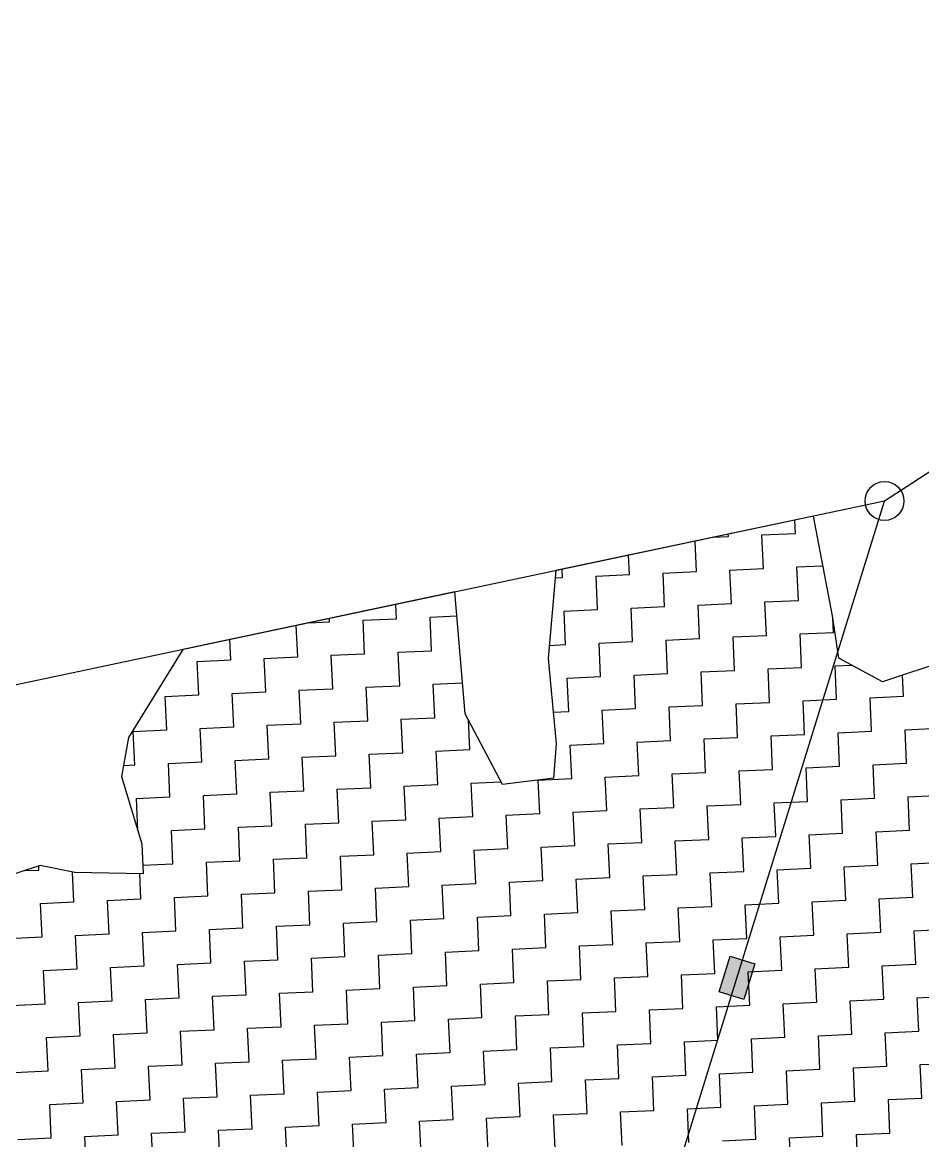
# Model space of a CAD drawing. Header units: metres. Extents: x 280741 to 282709, y 2085398 to 2088597.
# Drawn here: x 282112.8 to 282281.5, y 2086994.7 to 2087204.3 of the extents above; entities that cross this region are included whole.
import ezdxf

# ---------------------------------------------------------------- set-up
doc = ezdxf.new("R2010")
doc.units = ezdxf.units.M
for name, color, linetype in [('POLY_HATCH', 12, 'Continuous'), ('POLY_PARCEL', 6, 'Continuous'), ('V_BOUND_LINE', 7, 'Continuous')]:
    doc.layers.add(name, color=color, linetype=linetype)

msp = doc.modelspace()

# ---------------------------------------------------------------- hatches: boundary and pattern name
msp.add_hatch(color=256).paths.add_polyline_path([(282250.07, 2087027.8), (282245.45, 2087029.23), (282243.38, 2087022.55), (282248, 2087021.12)])

# ---------------------------------------------------------------- linework, layer by layer
msp.add_lwpolyline([(282243.38, 2087022.55), (282245.45, 2087029.23), (282250.07, 2087027.8), (282248, 2087021.12)], close=True)
msp.add_circle((282274.37, 2087114.55), 3.64)
at = {"layer": 'POLY_HATCH'}
for p, q in [((282261.05, 2087111.73), (282212.77, 2087101.52)), ((282264.64, 2087093.05), (282261.05, 2087111.73)), ((282212.77, 2087101.52), (282211.32, 2087085.01)), ((282193.84, 2087097.51), (282142.86, 2087086.73)), ((282195.76, 2087074.68), (282193.84, 2087097.51)), ((282265.8, 2087085.09), (282264.64, 2087093.05)), ((282142.86, 2087086.73), (282132.67, 2087070.2)), ((282290.59, 2087086.22), (282274.02, 2087080.66)), ((282211.32, 2087085.01), (282212.85, 2087069.06)), ((282274.02, 2087080.66), (282265.8, 2087085.09)), ((282202.78, 2087061.39), (282195.76, 2087074.68)), ((282132.67, 2087070.2), (282131.4, 2087062.94)), ((282212.85, 2087069.06), (282212.34, 2087062.63)), ((282131.4, 2087062.94), (282135.18, 2087050.3)), ((282212.34, 2087062.63), (282202.78, 2087061.39)), ((282135.18, 2087050.3), (282135.43, 2087044.7)), ((282116.13, 2087046.22), (282107.45, 2087043.42)), ((282122.6, 2087044.92), (282116.13, 2087046.22)), ((282135.43, 2087044.7), (282122.6, 2087044.92))]:
    msp.add_line(p, q, dxfattribs=at)
at = {"layer": 'POLY_HATCH', "linetype": 'Continuous'}
for p, q in [((282257.68, 2087108.47), (282257.56, 2087111)), ((282239.13, 2087101.34), (282238.87, 2087107.04)), ((282242.32, 2087107.77), (282245.12, 2087107.9)), ((282245.12, 2087107.9), (282245.1, 2087108.36)), ((282251.4, 2087108.19), (282257.68, 2087108.47)), ((282251.69, 2087101.91), (282251.4, 2087108.19)), ((282226.58, 2087100.76), (282226.42, 2087104.41)), ((282257.96, 2087102.2), (282262.84, 2087102.42)), ((282214.03, 2087100.19), (282213.96, 2087101.77)), ((282220.31, 2087100.48), (282226.58, 2087100.76)), ((282220.59, 2087094.2), (282220.31, 2087100.48)), ((282232.86, 2087101.05), (282239.13, 2087101.34)), ((282233.15, 2087094.77), (282232.86, 2087101.05)), ((282245.41, 2087101.62), (282251.69, 2087101.91)), ((282245.7, 2087095.35), (282245.41, 2087101.62)), ((282258.25, 2087095.92), (282257.96, 2087102.2)), ((282212.64, 2087100.13), (282214.03, 2087100.19)), ((282182.93, 2087092.48), (282182.81, 2087095.18)), ((282214.32, 2087093.91), (282220.59, 2087094.2)), ((282226.87, 2087094.49), (282233.15, 2087094.77)), ((282227.16, 2087088.21), (282226.87, 2087094.49)), ((282239.42, 2087095.06), (282245.7, 2087095.35)), ((282239.71, 2087088.78), (282239.42, 2087095.06)), ((282251.97, 2087095.63), (282258.25, 2087095.92)), ((282252.26, 2087089.36), (282251.97, 2087095.63)), ((282170.38, 2087091.91), (282170.35, 2087092.54)), ((282176.66, 2087092.19), (282182.93, 2087092.48)), ((282176.94, 2087085.92), (282176.66, 2087092.19)), ((282189.21, 2087092.77), (282194.22, 2087093)), ((282189.5, 2087086.49), (282189.21, 2087092.77)), ((282214.6, 2087087.64), (282214.32, 2087093.91)), ((282264.81, 2087089.93), (282264.69, 2087092.72)), ((282164.39, 2087085.35), (282164.12, 2087091.22)), ((282166.52, 2087091.73), (282170.38, 2087091.91)), ((282258.54, 2087089.64), (282264.81, 2087089.93)), ((282151.84, 2087084.77), (282151.67, 2087088.59)), ((282220.88, 2087087.92), (282227.16, 2087088.21)), ((282221.17, 2087081.65), (282220.88, 2087087.92)), ((282233.43, 2087088.5), (282239.71, 2087088.78)), ((282233.72, 2087082.22), (282233.43, 2087088.5)), ((282245.98, 2087089.07), (282252.26, 2087089.36)), ((282246.27, 2087082.79), (282245.98, 2087089.07)), ((282258.82, 2087083.37), (282258.54, 2087089.64)), ((282170.67, 2087085.63), (282176.94, 2087085.92)), ((282183.22, 2087086.21), (282189.5, 2087086.49)), ((282183.51, 2087079.93), (282183.22, 2087086.21)), ((282211.54, 2087087.5), (282214.6, 2087087.64)), ((282145.56, 2087084.49), (282151.84, 2087084.77)), ((282145.85, 2087078.21), (282145.56, 2087084.49)), ((282158.12, 2087085.06), (282164.39, 2087085.35)), ((282158.4, 2087078.78), (282158.12, 2087085.06)), ((282170.96, 2087079.36), (282170.67, 2087085.63)), ((282265.1, 2087083.65), (282268.2, 2087083.8)), ((282265.39, 2087077.38), (282265.1, 2087083.65)), ((282214.89, 2087081.36), (282221.17, 2087081.65)), ((282227.44, 2087081.94), (282233.72, 2087082.22)), ((282227.73, 2087075.66), (282227.44, 2087081.94)), ((282239.99, 2087082.51), (282246.27, 2087082.79)), ((282240.28, 2087076.23), (282239.99, 2087082.51)), ((282252.55, 2087083.08), (282258.82, 2087083.37)), ((282252.83, 2087076.81), (282252.55, 2087083.08)), ((282277.94, 2087077.95), (282277.76, 2087081.92)), ((282164.68, 2087079.07), (282170.96, 2087079.36)), ((282177.23, 2087079.64), (282183.51, 2087079.93)), ((282177.52, 2087073.37), (282177.23, 2087079.64)), ((282189.78, 2087080.22), (282195.28, 2087080.47)), ((282190.07, 2087073.94), (282189.78, 2087080.22)), ((282215.18, 2087075.09), (282214.89, 2087081.36)), ((282139.57, 2087077.92), (282145.85, 2087078.21)), ((282139.86, 2087071.65), (282139.57, 2087077.92)), ((282152.13, 2087078.5), (282158.4, 2087078.78)), ((282152.41, 2087072.22), (282152.13, 2087078.5)), ((282164.97, 2087072.79), (282164.68, 2087079.07)), ((282259.11, 2087077.09), (282265.39, 2087077.38)), ((282271.66, 2087077.67), (282277.94, 2087077.95)), ((282271.95, 2087071.39), (282271.66, 2087077.67)), ((282221.45, 2087075.37), (282227.73, 2087075.66)), ((282221.74, 2087069.1), (282221.45, 2087075.37)), ((282234, 2087075.95), (282240.28, 2087076.23)), ((282234.29, 2087069.67), (282234, 2087075.95)), ((282246.56, 2087076.52), (282252.83, 2087076.81)), ((282246.84, 2087070.24), (282246.56, 2087076.52)), ((282259.4, 2087070.82), (282259.11, 2087077.09)), ((282171.24, 2087073.08), (282177.52, 2087073.37)), ((282171.53, 2087066.8), (282171.24, 2087073.08)), ((282183.79, 2087073.65), (282190.07, 2087073.94)), ((282184.08, 2087067.38), (282183.79, 2087073.65)), ((282196.63, 2087067.95), (282196.38, 2087073.52)), ((282212.28, 2087074.95), (282215.18, 2087075.09)), ((282133.58, 2087071.36), (282139.86, 2087071.65)), ((282133.87, 2087065.08), (282133.58, 2087071.36)), ((282146.14, 2087071.93), (282152.41, 2087072.22)), ((282146.42, 2087065.66), (282146.14, 2087071.93)), ((282158.69, 2087072.51), (282164.97, 2087072.79)), ((282158.98, 2087066.23), (282158.69, 2087072.51)), ((282265.67, 2087071.1), (282271.95, 2087071.39)), ((282265.96, 2087064.83), (282265.67, 2087071.1)), ((282278.23, 2087071.68), (282284.5, 2087071.96)), ((282278.51, 2087065.4), (282278.23, 2087071.68)), ((282215.46, 2087068.81), (282221.74, 2087069.1)), ((282228.02, 2087069.38), (282234.29, 2087069.67)), ((282228.3, 2087063.11), (282228.02, 2087069.38)), ((282240.57, 2087069.96), (282246.84, 2087070.24)), ((282240.85, 2087063.68), (282240.57, 2087069.96)), ((282253.12, 2087070.53), (282259.4, 2087070.82)), ((282253.41, 2087064.25), (282253.12, 2087070.53)), ((282165.25, 2087066.52), (282171.53, 2087066.8)), ((282177.8, 2087067.09), (282184.08, 2087067.38)), ((282178.09, 2087060.81), (282177.8, 2087067.09)), ((282190.36, 2087067.66), (282196.63, 2087067.95)), ((282190.64, 2087061.39), (282190.36, 2087067.66)), ((282215.75, 2087062.53), (282215.46, 2087068.81)), ((282131.75, 2087064.99), (282133.87, 2087065.08)), ((282140.15, 2087065.37), (282146.42, 2087065.66)), ((282140.43, 2087059.09), (282140.15, 2087065.37)), ((282152.7, 2087065.94), (282158.98, 2087066.23)), ((282152.99, 2087059.67), (282152.7, 2087065.94)), ((282165.54, 2087060.24), (282165.25, 2087066.52)), ((282259.68, 2087064.54), (282265.96, 2087064.83)), ((282272.24, 2087065.11), (282278.51, 2087065.4)), ((282272.52, 2087058.84), (282272.24, 2087065.11)), ((282222.03, 2087062.82), (282228.3, 2087063.11)), ((282222.31, 2087056.54), (282222.03, 2087062.82)), ((282234.58, 2087063.39), (282240.85, 2087063.68)), ((282234.86, 2087057.12), (282234.58, 2087063.39)), ((282247.13, 2087063.97), (282253.41, 2087064.25)), ((282247.42, 2087057.69), (282247.13, 2087063.97)), ((282259.97, 2087058.26), (282259.68, 2087064.54)), ((282171.81, 2087060.53), (282178.09, 2087060.81)), ((282172.1, 2087054.25), (282171.81, 2087060.53)), ((282184.37, 2087061.1), (282190.64, 2087061.39)), ((282184.65, 2087054.82), (282184.37, 2087061.1)), ((282196.92, 2087061.67), (282202.5, 2087061.93)), ((282197.21, 2087055.4), (282196.92, 2087061.67)), ((282209.47, 2087062.25), (282215.75, 2087062.53)), ((282209.76, 2087055.97), (282209.47, 2087062.25)), ((282134.16, 2087058.81), (282140.43, 2087059.09)), ((282134.43, 2087052.79), (282134.16, 2087058.81)), ((282146.71, 2087059.38), (282152.99, 2087059.67)), ((282147, 2087053.1), (282146.71, 2087059.38)), ((282159.26, 2087059.95), (282165.54, 2087060.24)), ((282159.55, 2087053.68), (282159.26, 2087059.95)), ((282266.25, 2087058.55), (282272.52, 2087058.84)), ((282266.53, 2087052.27), (282266.25, 2087058.55)), ((282278.8, 2087059.12), (282285.08, 2087059.41)), ((282279.09, 2087052.85), (282278.8, 2087059.12)), ((282216.04, 2087056.26), (282222.31, 2087056.54)), ((282228.59, 2087056.83), (282234.86, 2087057.12)), ((282228.88, 2087050.55), (282228.59, 2087056.83)), ((282241.14, 2087057.4), (282247.42, 2087057.69)), ((282241.43, 2087051.13), (282241.14, 2087057.4)), ((282253.69, 2087057.98), (282259.97, 2087058.26)), ((282253.98, 2087051.7), (282253.69, 2087057.98)), ((282165.83, 2087053.96), (282172.1, 2087054.25)), ((282178.38, 2087054.54), (282184.65, 2087054.82)), ((282178.66, 2087048.26), (282178.38, 2087054.54)), ((282190.93, 2087055.11), (282197.21, 2087055.4)), ((282191.22, 2087048.83), (282190.93, 2087055.11)), ((282203.48, 2087055.68), (282209.76, 2087055.97)), ((282203.77, 2087049.41), (282203.48, 2087055.68)), ((282216.32, 2087049.98), (282216.04, 2087056.26)), ((282140.72, 2087052.82), (282147, 2087053.1)), ((282141.01, 2087046.54), (282140.72, 2087052.82)), ((282153.27, 2087053.39), (282159.55, 2087053.68)), ((282153.56, 2087047.11), (282153.27, 2087053.39)), ((282166.11, 2087047.69), (282165.83, 2087053.96)), ((282260.26, 2087051.99), (282266.53, 2087052.27)), ((282272.81, 2087052.56), (282279.09, 2087052.85)), ((282273.1, 2087046.28), (282272.81, 2087052.56)), ((282222.6, 2087050.27), (282228.88, 2087050.55)), ((282222.89, 2087043.99), (282222.6, 2087050.27)), ((282235.15, 2087050.84), (282241.43, 2087051.13)), ((282235.44, 2087044.56), (282235.15, 2087050.84)), ((282247.7, 2087051.41), (282253.98, 2087051.7)), ((282247.99, 2087045.14), (282247.7, 2087051.41)), ((282260.54, 2087045.71), (282260.26, 2087051.99)), ((282172.39, 2087047.97), (282178.66, 2087048.26)), ((282172.67, 2087041.7), (282172.39, 2087047.97)), ((282184.94, 2087048.55), (282191.22, 2087048.83)), ((282185.23, 2087042.27), (282184.94, 2087048.55)), ((282197.49, 2087049.12), (282203.77, 2087049.41)), ((282197.78, 2087042.84), (282197.49, 2087049.12)), ((282210.05, 2087049.69), (282216.32, 2087049.98)), ((282210.33, 2087043.42), (282210.05, 2087049.69)), ((282115.9, 2087045.39), (282115.87, 2087046.14)), ((282135.36, 2087046.28), (282141.01, 2087046.54)), ((282147.28, 2087046.83), (282153.56, 2087047.11)), ((282147.57, 2087040.55), (282147.28, 2087046.83)), ((282159.84, 2087047.4), (282166.11, 2087047.69)), ((282160.12, 2087041.12), (282159.84, 2087047.4)), ((282266.82, 2087046), (282273.1, 2087046.28)), ((282267.11, 2087039.72), (282266.82, 2087046)), ((282279.37, 2087046.57), (282285.65, 2087046.86)), ((282279.66, 2087040.29), (282279.37, 2087046.57)), ((282113.18, 2087045.27), (282115.9, 2087045.39)), ((282122.46, 2087039.4), (282122.21, 2087045)), ((282135.02, 2087039.98), (282134.8, 2087044.71)), ((282216.61, 2087043.7), (282222.89, 2087043.99)), ((282229.16, 2087044.28), (282235.44, 2087044.56)), ((282229.45, 2087038), (282229.16, 2087044.28)), ((282241.71, 2087044.85), (282247.99, 2087045.14)), ((282242, 2087038.57), (282241.71, 2087044.85)), ((282254.27, 2087045.42), (282260.54, 2087045.71)), ((282254.55, 2087039.15), (282254.27, 2087045.42)), ((282166.4, 2087041.41), (282172.67, 2087041.7)), ((282178.95, 2087041.98), (282185.23, 2087042.27)), ((282179.24, 2087035.71), (282178.95, 2087041.98)), ((282191.5, 2087042.56), (282197.78, 2087042.84)), ((282191.79, 2087036.28), (282191.5, 2087042.56)), ((282204.06, 2087043.13), (282210.33, 2087043.42)), ((282204.34, 2087036.85), (282204.06, 2087043.13)), ((282216.9, 2087037.43), (282216.61, 2087043.7)), ((282128.74, 2087039.69), (282135.02, 2087039.98)), ((282129.03, 2087033.42), (282128.74, 2087039.69)), ((282141.29, 2087040.26), (282147.57, 2087040.55)), ((282141.58, 2087033.99), (282141.29, 2087040.26)), ((282153.85, 2087040.84), (282160.12, 2087041.12)), ((282154.13, 2087034.56), (282153.85, 2087040.84)), ((282166.68, 2087035.13), (282166.4, 2087041.41)), ((282260.83, 2087039.43), (282267.11, 2087039.72)), ((282273.38, 2087040.01), (282279.66, 2087040.29)), ((282273.67, 2087033.73), (282273.38, 2087040.01)), ((282116.19, 2087039.12), (282122.46, 2087039.4)), ((282116.47, 2087032.84), (282116.19, 2087039.12)), ((282223.17, 2087037.71), (282229.45, 2087038)), ((282223.46, 2087031.44), (282223.17, 2087037.71)), ((282235.72, 2087038.29), (282242, 2087038.57)), ((282236.01, 2087032.01), (282235.72, 2087038.29)), ((282248.28, 2087038.86), (282254.55, 2087039.15)), ((282248.56, 2087032.58), (282248.28, 2087038.86)), ((282261.12, 2087033.16), (282260.83, 2087039.43)), ((282172.96, 2087035.42), (282179.24, 2087035.71)), ((282173.25, 2087029.15), (282172.96, 2087035.42)), ((282185.51, 2087035.99), (282191.79, 2087036.28)), ((282185.8, 2087029.72), (282185.51, 2087035.99)), ((282198.07, 2087036.57), (282204.34, 2087036.85)), ((282198.35, 2087030.29), (282198.07, 2087036.57)), ((282210.62, 2087037.14), (282216.9, 2087037.43)), ((282210.91, 2087030.86), (282210.62, 2087037.14)), ((282122.75, 2087033.13), (282129.03, 2087033.42)), ((282135.3, 2087033.7), (282141.58, 2087033.99)), ((282135.59, 2087027.43), (282135.3, 2087033.7)), ((282147.86, 2087034.27), (282154.13, 2087034.56)), ((282148.14, 2087028), (282147.86, 2087034.27)), ((282160.41, 2087034.85), (282166.68, 2087035.13)), ((282160.7, 2087028.57), (282160.41, 2087034.85)), ((282267.39, 2087033.44), (282273.67, 2087033.73)), ((282267.68, 2087027.17), (282267.39, 2087033.44)), ((282279.95, 2087034.02), (282286.22, 2087034.3)), ((282280.23, 2087027.74), (282279.95, 2087034.02)), ((282110.2, 2087032.56), (282116.47, 2087032.84)), ((282123.04, 2087026.85), (282122.75, 2087033.13)), ((282217.18, 2087031.15), (282223.46, 2087031.44)), ((282217.47, 2087024.87), (282217.18, 2087031.15)), ((282229.73, 2087031.72), (282236.01, 2087032.01)), ((282230.02, 2087025.45), (282229.73, 2087031.72)), ((282242.29, 2087032.3), (282248.56, 2087032.58)), ((282242.57, 2087026.02), (282242.29, 2087032.3)), ((282254.84, 2087032.87), (282261.12, 2087033.16)), ((282255.13, 2087026.59), (282254.84, 2087032.87)), ((282166.97, 2087028.86), (282173.25, 2087029.15)), ((282179.52, 2087029.43), (282185.8, 2087029.72)), ((282179.81, 2087023.16), (282179.52, 2087029.43)), ((282192.08, 2087030), (282198.35, 2087030.29)), ((282192.36, 2087023.73), (282192.08, 2087030)), ((282204.63, 2087030.58), (282210.91, 2087030.86)), ((282204.92, 2087024.3), (282204.63, 2087030.58)), ((282129.31, 2087027.14), (282135.59, 2087027.43)), ((282129.6, 2087020.86), (282129.31, 2087027.14)), ((282141.87, 2087027.71), (282148.14, 2087028)), ((282142.15, 2087021.44), (282141.87, 2087027.71)), ((282154.42, 2087028.29), (282160.7, 2087028.57)), ((282154.71, 2087022.01), (282154.42, 2087028.29)), ((282167.26, 2087022.58), (282166.97, 2087028.86)), ((282261.4, 2087026.88), (282267.68, 2087027.17)), ((282273.96, 2087027.45), (282280.23, 2087027.74)), ((282274.24, 2087021.18), (282273.96, 2087027.45)), ((282116.76, 2087026.57), (282123.04, 2087026.85)), ((282117.05, 2087020.29), (282116.76, 2087026.57)), ((282211.19, 2087024.59), (282217.47, 2087024.87)), ((282223.75, 2087025.16), (282230.02, 2087025.45)), ((282224.03, 2087018.89), (282223.75, 2087025.16)), ((282236.3, 2087025.73), (282242.57, 2087026.02)), ((282236.58, 2087019.46), (282236.3, 2087025.73)), ((282248.85, 2087026.31), (282255.13, 2087026.59)), ((282249.14, 2087020.03), (282248.85, 2087026.31)), ((282261.69, 2087020.6), (282261.4, 2087026.88)), ((282173.53, 2087022.87), (282179.81, 2087023.16)), ((282173.82, 2087016.59), (282173.53, 2087022.87)), ((282186.09, 2087023.44), (282192.36, 2087023.73)), ((282186.37, 2087017.17), (282186.09, 2087023.44)), ((282198.64, 2087024.02), (282204.92, 2087024.3)), ((282198.93, 2087017.74), (282198.64, 2087024.02)), ((282211.48, 2087018.31), (282211.19, 2087024.59)), ((282123.32, 2087020.58), (282129.6, 2087020.86)), ((282135.88, 2087021.15), (282142.15, 2087021.44)), ((282136.16, 2087014.87), (282135.88, 2087021.15)), ((282148.43, 2087021.72), (282154.71, 2087022.01)), ((282148.72, 2087015.45), (282148.43, 2087021.72)), ((282160.98, 2087022.3), (282167.26, 2087022.58)), ((282161.27, 2087016.02), (282160.98, 2087022.3)), ((282267.97, 2087020.89), (282274.24, 2087021.18)), ((282268.25, 2087014.62), (282267.97, 2087020.89)), ((282280.52, 2087021.46), (282286.8, 2087021.75)), ((282280.81, 2087015.19), (282280.52, 2087021.46)), ((282110.77, 2087020), (282117.05, 2087020.29)), ((282123.61, 2087014.3), (282123.32, 2087020.58)), ((282217.76, 2087018.6), (282224.03, 2087018.89)), ((282218.04, 2087012.32), (282217.76, 2087018.6)), ((282230.31, 2087019.17), (282236.58, 2087019.46)), ((282230.59, 2087012.9), (282230.31, 2087019.17)), ((282242.86, 2087019.75), (282249.14, 2087020.03)), ((282243.15, 2087013.47), (282242.86, 2087019.75)), ((282255.41, 2087020.32), (282261.69, 2087020.6)), ((282255.7, 2087014.04), (282255.41, 2087020.32)), ((282167.54, 2087016.31), (282173.82, 2087016.59)), ((282180.1, 2087016.88), (282186.37, 2087017.17)), ((282180.38, 2087010.6), (282180.1, 2087016.88)), ((282192.65, 2087017.45), (282198.93, 2087017.74)), ((282192.94, 2087011.18), (282192.65, 2087017.45)), ((282205.2, 2087018.03), (282211.48, 2087018.31)), ((282205.49, 2087011.75), (282205.2, 2087018.03)), ((282129.89, 2087014.59), (282136.16, 2087014.87)), ((282130.17, 2087008.31), (282129.89, 2087014.59)), ((282142.44, 2087015.16), (282148.72, 2087015.45)), ((282142.73, 2087008.88), (282142.44, 2087015.16)), ((282154.99, 2087015.73), (282161.27, 2087016.02)), ((282155.28, 2087009.46), (282154.99, 2087015.73)), ((282167.83, 2087010.03), (282167.54, 2087016.31)), ((282261.98, 2087014.33), (282268.25, 2087014.62)), ((282274.53, 2087014.9), (282280.81, 2087015.19)), ((282274.82, 2087008.63), (282274.53, 2087014.9)), ((282117.33, 2087014.01), (282123.61, 2087014.3)), ((282117.62, 2087007.74), (282117.33, 2087014.01)), ((282211.77, 2087012.04), (282218.04, 2087012.32)), ((282224.32, 2087012.61), (282230.59, 2087012.9)), ((282224.6, 2087006.33), (282224.32, 2087012.61)), ((282236.87, 2087013.18), (282243.15, 2087013.47)), ((282237.16, 2087006.91), (282236.87, 2087013.18)), ((282249.42, 2087013.76), (282255.7, 2087014.04)), ((282249.71, 2087007.48), (282249.42, 2087013.76)), ((282262.26, 2087008.05), (282261.98, 2087014.33)), ((282174.11, 2087010.32), (282180.38, 2087010.6)), ((282174.39, 2087004.04), (282174.11, 2087010.32)), ((282186.66, 2087010.89), (282192.94, 2087011.18)), ((282186.95, 2087004.61), (282186.66, 2087010.89)), ((282199.21, 2087011.46), (282205.49, 2087011.75)), ((282199.5, 2087005.19), (282199.21, 2087011.46)), ((282212.05, 2087005.76), (282211.77, 2087012.04)), ((282123.9, 2087008.02), (282130.17, 2087008.31)), ((282136.45, 2087008.6), (282142.73, 2087008.88)), ((282136.74, 2087002.32), (282136.45, 2087008.6)), ((282149, 2087009.17), (282155.28, 2087009.46)), ((282149.29, 2087002.89), (282149, 2087009.17)), ((282161.56, 2087009.74), (282167.83, 2087010.03)), ((282161.84, 2087003.47), (282161.56, 2087009.74)), ((282268.54, 2087008.34), (282274.82, 2087008.63)), ((282268.83, 2087002.06), (282268.54, 2087008.34)), ((282281.09, 2087008.91), (282287.37, 2087009.2)), ((282281.38, 2087002.64), (282281.09, 2087008.91)), ((282111.34, 2087007.45), (282117.62, 2087007.74)), ((282124.18, 2087001.75), (282123.9, 2087008.02)), ((282218.33, 2087006.05), (282224.6, 2087006.33)), ((282218.62, 2086999.77), (282218.33, 2087006.05)), ((282230.88, 2087006.62), (282237.16, 2087006.91)), ((282231.17, 2087000.34), (282230.88, 2087006.62)), ((282243.43, 2087007.19), (282249.71, 2087007.48)), ((282243.72, 2087000.92), (282243.43, 2087007.19)), ((282255.99, 2087007.77), (282262.26, 2087008.05)), ((282256.27, 2087001.49), (282255.99, 2087007.77)), ((282168.12, 2087003.75), (282174.39, 2087004.04)), ((282180.67, 2087004.33), (282186.95, 2087004.61)), ((282180.96, 2086998.05), (282180.67, 2087004.33)), ((282193.22, 2087004.9), (282199.5, 2087005.19)), ((282193.51, 2086998.62), (282193.22, 2087004.9)), ((282205.78, 2087005.47), (282212.05, 2087005.76)), ((282206.06, 2086999.2), (282205.78, 2087005.47)), ((282130.46, 2087002.03), (282136.74, 2087002.32)), ((282130.75, 2086995.76), (282130.46, 2087002.03)), ((282143.01, 2087002.61), (282149.29, 2087002.89)), ((282143.3, 2086996.33), (282143.01, 2087002.61)), ((282155.57, 2087003.18), (282161.84, 2087003.47)), ((282155.85, 2086996.9), (282155.57, 2087003.18)), ((282168.4, 2086997.48), (282168.12, 2087003.75)), ((282262.55, 2087001.78), (282268.83, 2087002.06)), ((282275.1, 2087002.35), (282281.38, 2087002.64)), ((282275.39, 2086996.07), (282275.1, 2087002.35)), ((282117.91, 2087001.46), (282124.18, 2087001.75)), ((282118.19, 2086995.18), (282117.91, 2087001.46)), ((282212.34, 2086999.48), (282218.62, 2086999.77)), ((282224.89, 2087000.06), (282231.17, 2087000.34)), ((282225.18, 2086993.78), (282224.89, 2087000.06)), ((282237.44, 2087000.63), (282243.72, 2087000.92)), ((282237.73, 2086994.35), (282237.44, 2087000.63)), ((282250, 2087001.2), (282256.27, 2087001.49)), ((282250.28, 2086994.93), (282250, 2087001.2)), ((282262.84, 2086995.5), (282262.55, 2087001.78)), ((282174.68, 2086997.76), (282180.96, 2086998.05)), ((282174.97, 2086991.49), (282174.68, 2086997.76)), ((282187.23, 2086998.34), (282193.51, 2086998.62)), ((282187.52, 2086992.06), (282187.23, 2086998.34)), ((282199.79, 2086998.91), (282206.06, 2086999.2)), ((282200.07, 2086992.63), (282199.79, 2086998.91)), ((282212.63, 2086993.21), (282212.34, 2086999.48)), ((282124.47, 2086995.47), (282130.75, 2086995.76)), ((282137.02, 2086996.04), (282143.3, 2086996.33)), ((282137.31, 2086989.77), (282137.02, 2086996.04)), ((282149.58, 2086996.62), (282155.85, 2086996.9)), ((282149.86, 2086990.34), (282149.58, 2086996.62)), ((282162.13, 2086997.19), (282168.4, 2086997.48)), ((282162.41, 2086990.91), (282162.13, 2086997.19)), ((282269.11, 2086995.79), (282275.39, 2086996.07)), ((282269.4, 2086989.51), (282269.11, 2086995.79)), ((282111.92, 2086994.9), (282118.19, 2086995.18)), ((282124.76, 2086989.19), (282124.47, 2086995.47)), ((282244.01, 2086994.64), (282250.28, 2086994.93)), ((282256.56, 2086995.21), (282262.84, 2086995.5)), ((282256.85, 2086988.94), (282256.56, 2086995.21))]:
    msp.add_line(p, q, dxfattribs=at)
at = {"layer": 'POLY_PARCEL'}
msp.add_line((282236.15, 2086990.99), (282274.37, 2087114.55), dxfattribs=at)
at = {"layer": 'V_BOUND_LINE'}
for p, q in [((282413.35, 2087204.26), (282274.37, 2087114.55)), ((282274.37, 2087114.55), (282057.18, 2087068.59))]:
    msp.add_line(p, q, dxfattribs=at)

doc.saveas('drawing.dxf')
